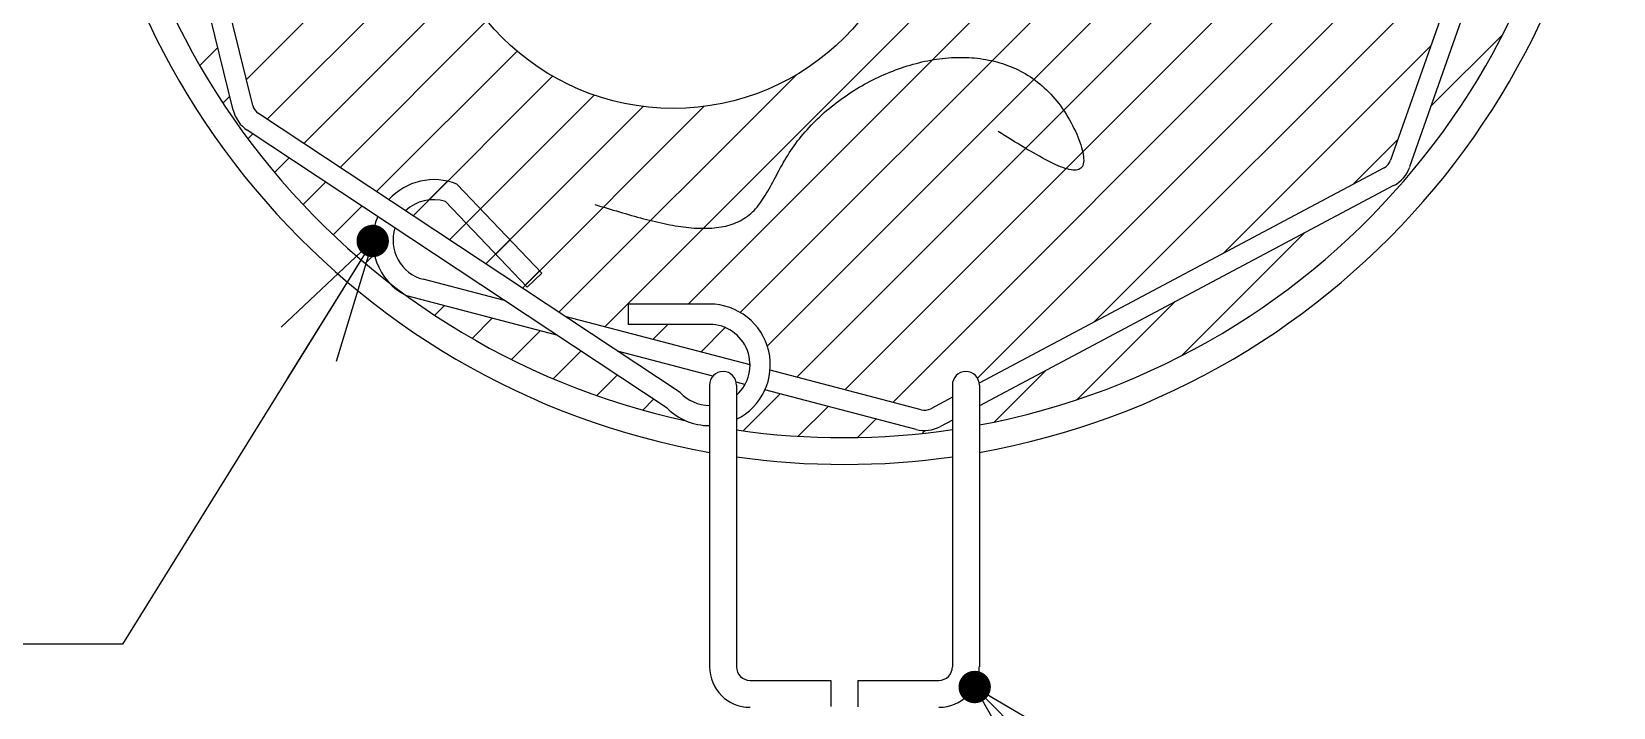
# Model space of a CAD drawing. Extents: x 443 to 1217, y -1921 to -677.
# Drawn here: x 938.03 to 960.87, y -1024.87 to -1015.12 of the extents above; entities that cross this region are included whole.
import ezdxf

# ---------------------------------------------------------------- set-up
doc = ezdxf.new("R2010")
doc.units = 0
doc.header["$MEASUREMENT"] = 0
doc.layers.get('0').update_dxf_attribs({"linetype": 'CONTINUOUS'})
doc.layers.add('3', color=8, linetype='CONTINUOUS')
doc.layers.add('5', color=7, linetype='CONTINUOUS')

# ---------------------------------------------------------------- blocks, each defined once
blk = doc.blocks.new('OPEN330A')
at = {"color": 0}
for q in [(30, 8.0385), (30, -8.0385), (40, 0)]:
    blk.add_line((0, 0), q, dxfattribs=at)
blk = doc.blocks.new('NEGDOTSMALL')
at = {"color": 0, "const_width": 4}
blk.add_lwpolyline([(-2, 0, 1), (2, 0, 1), (-2, 0)], format="xyb", dxfattribs=at)

msp = doc.modelspace()

# ---------------------------------------------------------------- linework, layer by layer
at = {"color": 8, "linetype": 'Continuous'}
for p, q in [((946.303, -1019.381), (958.822, -1006.862)), ((947.507, -1019.052), (959.085, -1007.474)), ((948.26, -1019.173), (959.348, -1008.086)), ((948.65, -1019.658), (959.611, -1008.697)), ((949.076, -1020.107), (959.874, -1009.309)), ((949.769, -1020.289), (960.119, -1009.939)), ((950.462, -1020.47), (959.654, -1011.278)), ((951.685, -1020.122), (959.179, -1012.628)), ((941.129, -1015.809), (943.82, -1013.118)), ((941.429, -1016.383), (943.977, -1013.836)), ((953.376, -1019.305), (958.704, -1013.977)), ((941.956, -1016.732), (944.245, -1014.443)), ((942.482, -1017.08), (944.601, -1014.961)), ((958.233, -1016.197), (959.27, -1015.16)), ((940.454, -1015.609), (940.714, -1015.349)), ((943.008, -1017.428), (945.036, -1015.401)), ((955.242, -1018.314), (958.23, -1015.326)), ((943.535, -1017.777), (945.549, -1015.762)), ((945.64, -1019.17), (949.064, -1015.746)), ((940.787, -1016.151), (940.887, -1016.051)), ((944.061, -1018.125), (946.15, -1016.036)), ((944.587, -1018.473), (946.859, -1016.201)), ((945.113, -1018.822), (947.735, -1016.2)), ((941.147, -1016.665), (941.219, -1016.594)), ((957.108, -1017.322), (957.755, -1016.675)), ((941.534, -1017.154), (941.745, -1016.942)), ((941.946, -1017.616), (942.271, -1017.291)), ((943.763, -1017.549), (944.033, -1017.278)), ((942.383, -1018.054), (942.797, -1017.639)), ((944.301, -1017.885), (944.508, -1017.678)), ((944.728, -1018.332), (944.935, -1018.126)), ((954.634, -1019.796), (956.402, -1018.028)), ((942.845, -1018.466), (942.974, -1018.338)), ((945.155, -1018.78), (945.362, -1018.573)), ((943.847, -1019.213), (943.984, -1019.076)), ((953.125, -1020.431), (954.536, -1019.019)), ((944.388, -1019.547), (944.678, -1019.257)), ((946.996, -1019.563), (947.214, -1019.345)), ((944.957, -1019.853), (945.371, -1019.439)), ((947.689, -1019.744), (948.043, -1019.39)), ((945.556, -1020.129), (945.955, -1019.729)), ((948.382, -1019.926), (948.4, -1019.908)), ((951.927, -1020.754), (952.67, -1020.011)), ((946.186, -1020.373), (946.481, -1020.078)), ((946.851, -1020.583), (947.008, -1020.426)), ((948.3, -1020.882), (948.836, -1020.347)), ((949.097, -1020.96), (949.529, -1020.528)), ((949.954, -1020.978), (950.222, -1020.71)), ((950.888, -1020.919), (950.931, -1020.876))]:
    msp.add_line(p, q, dxfattribs=at)
at = {"color": 7, "linetype": 'Continuous'}
for p, q in [((942.952, -1018.141), (939.337, -1023.959)), ((939.337, -1023.959), (918.901, -1023.959)), ((951.644, -1024.578), (958.218, -1031.247))]:
    msp.add_line(p, q, dxfattribs=at)
at = {"color": 8}
for q in [(941.628, -1019.383), (941.718, -1020.127), (942.426, -1019.878)]:
    msp.add_line((942.952, -1018.141), q, dxfattribs=at)
at = {"color": 8, "const_width": 0.234}
msp.add_lwpolyline([(943.061, -1018.182, 1), (942.842, -1018.1, 1), (943.061, -1018.182)], format="xyb", dxfattribs=at)
at = {"layer": '3', "color": 3, "linetype": 'Continuous'}
for p, q in [((940.937, -1016.254), (939.163, -1009.058)), ((941.221, -1016.184), (939.447, -1008.988)), ((960.108, -1009.985), (957.649, -1016.976)), ((960.384, -1010.082), (957.925, -1017.073)), ((947.389, -1020.328), (941.303, -1016.299)), ((947.202, -1020.554), (941.141, -1016.543)), ((957.557, -1017.084), (951.709, -1020.191)), ((944.167, -1017.32), (945.392, -1018.606)), ((957.694, -1017.342), (951.712, -1020.52)), ((944.002, -1017.571), (945.181, -1018.807)), ((945.181, -1018.807), (945.392, -1018.606)), ((944.857, -1019.002), (943.681, -1018.694)), ((945.612, -1019.502), (943.444, -1018.934)), ((947.816, -1019.052), (946.641, -1019.052)), ((946.641, -1019.052), (946.641, -1019.345)), ((948.4, -1019.93), (945.733, -1019.232)), ((947.816, -1019.345), (946.641, -1019.345)), ((947.865, -1020.092), (946.488, -1019.732)), ((950.871, -1020.577), (948.689, -1020.006)), ((947.816, -1020.221), (947.816, -1024.287)), ((948.327, -1020.213), (948.201, -1020.18)), ((948.205, -1020.221), (948.205, -1024.287)), ((951.322, -1020.221), (951.322, -1024.287)), ((951.712, -1020.221), (951.712, -1024.287)), ((950.797, -1020.86), (948.615, -1020.289)), ((951.322, -1020.396), (951.012, -1020.561)), ((951.322, -1020.727), (951.149, -1020.819)), ((948.4, -1024.482), (949.569, -1024.482)), ((949.569, -1024.482), (949.569, -1024.86)), ((949.959, -1024.482), (949.959, -1024.866)), ((949.959, -1024.482), (951.127, -1024.482))]:
    msp.add_line(p, q, dxfattribs=at)
at = {"layer": '3', "color": 3}
for p, q in [((950.419, -1015.704), (950.461, -1015.688)), ((950.461, -1015.688), (950.502, -1015.673)), ((950.502, -1015.673), (950.543, -1015.657)), ((950.543, -1015.657), (950.586, -1015.642)), ((950.586, -1015.642), (950.627, -1015.628)), ((950.627, -1015.628), (950.67, -1015.615)), ((950.67, -1015.615), (950.712, -1015.602)), ((950.712, -1015.602), (950.755, -1015.59)), ((950.755, -1015.59), (950.797, -1015.579)), ((950.797, -1015.579), (950.839, -1015.568)), ((950.839, -1015.568), (950.882, -1015.557)), ((950.882, -1015.557), (950.925, -1015.548)), ((950.925, -1015.548), (950.967, -1015.54)), ((950.967, -1015.54), (951.01, -1015.531)), ((951.01, -1015.531), (951.052, -1015.524)), ((951.052, -1015.524), (951.095, -1015.518)), ((951.095, -1015.518), (951.137, -1015.511)), ((951.137, -1015.511), (951.18, -1015.506)), ((951.18, -1015.506), (951.222, -1015.501)), ((951.222, -1015.501), (951.265, -1015.498)), ((951.265, -1015.498), (951.307, -1015.495)), ((951.307, -1015.495), (951.35, -1015.493)), ((951.35, -1015.493), (951.391, -1015.492)), ((951.391, -1015.492), (951.434, -1015.492)), ((951.434, -1015.492), (951.476, -1015.492)), ((951.476, -1015.492), (951.518, -1015.493)), ((951.518, -1015.493), (951.559, -1015.494)), ((951.559, -1015.494), (951.601, -1015.497)), ((951.601, -1015.497), (951.642, -1015.5)), ((951.642, -1015.5), (951.683, -1015.505)), ((951.683, -1015.505), (951.725, -1015.509)), ((951.725, -1015.509), (951.765, -1015.516)), ((951.765, -1015.516), (951.805, -1015.522)), ((951.805, -1015.522), (951.846, -1015.53)), ((951.846, -1015.53), (951.886, -1015.537)), ((951.886, -1015.537), (951.926, -1015.547)), ((951.926, -1015.547), (951.966, -1015.557)), ((951.966, -1015.557), (952.005, -1015.569)), ((952.005, -1015.569), (952.044, -1015.581)), ((952.044, -1015.581), (952.082, -1015.594)), ((952.082, -1015.594), (952.12, -1015.607)), ((952.12, -1015.607), (952.159, -1015.622)), ((952.159, -1015.622), (952.197, -1015.638)), ((952.197, -1015.638), (952.234, -1015.654)), ((952.234, -1015.654), (952.271, -1015.673)), ((952.271, -1015.673), (952.307, -1015.691)), ((952.307, -1015.691), (952.344, -1015.71)), ((949.977, -1015.923), (950.016, -1015.9)), ((950.016, -1015.9), (950.055, -1015.878)), ((950.055, -1015.878), (950.094, -1015.857)), ((950.094, -1015.857), (950.135, -1015.836)), ((950.135, -1015.836), (950.174, -1015.815)), ((950.174, -1015.815), (950.214, -1015.796)), ((950.214, -1015.796), (950.255, -1015.776)), ((950.255, -1015.776), (950.296, -1015.758)), ((950.296, -1015.758), (950.336, -1015.739)), ((950.336, -1015.739), (950.378, -1015.722)), ((950.378, -1015.722), (950.419, -1015.704)), ((952.344, -1015.71), (952.379, -1015.73)), ((952.379, -1015.73), (952.415, -1015.752)), ((952.415, -1015.752), (952.45, -1015.774)), ((952.45, -1015.774), (952.484, -1015.798)), ((952.484, -1015.798), (952.518, -1015.822)), ((952.518, -1015.822), (952.552, -1015.848)), ((952.552, -1015.848), (952.585, -1015.874)), ((952.585, -1015.874), (952.617, -1015.901)), ((952.617, -1015.901), (952.649, -1015.93)), ((949.608, -1016.176), (949.643, -1016.149)), ((949.643, -1016.149), (949.679, -1016.122)), ((949.679, -1016.122), (949.715, -1016.095)), ((949.715, -1016.095), (949.751, -1016.069)), ((949.751, -1016.069), (949.788, -1016.044)), ((949.788, -1016.044), (949.825, -1016.019)), ((949.825, -1016.019), (949.862, -1015.994)), ((949.862, -1015.994), (949.9, -1015.97)), ((949.9, -1015.97), (949.939, -1015.946)), ((949.939, -1015.946), (949.977, -1015.923)), ((952.649, -1015.93), (952.681, -1015.959)), ((952.681, -1015.959), (952.712, -1015.99)), ((952.712, -1015.99), (952.743, -1016.021)), ((952.743, -1016.021), (952.772, -1016.054)), ((952.772, -1016.054), (952.802, -1016.088)), ((952.802, -1016.088), (952.831, -1016.123)), ((952.831, -1016.123), (952.859, -1016.159)), ((949.344, -1016.409), (949.375, -1016.379)), ((949.375, -1016.379), (949.407, -1016.348)), ((949.407, -1016.348), (949.439, -1016.319)), ((949.439, -1016.319), (949.472, -1016.289)), ((949.472, -1016.289), (949.505, -1016.26)), ((949.505, -1016.26), (949.539, -1016.232)), ((949.539, -1016.232), (949.574, -1016.203)), ((949.574, -1016.203), (949.608, -1016.176)), ((952.859, -1016.159), (952.887, -1016.196)), ((952.887, -1016.196), (952.914, -1016.234)), ((952.914, -1016.234), (952.94, -1016.273)), ((952.94, -1016.273), (952.965, -1016.312)), ((952.965, -1016.312), (952.99, -1016.353)), ((952.99, -1016.353), (953.013, -1016.394)), ((949.14, -1016.632), (949.167, -1016.599)), ((949.167, -1016.599), (949.195, -1016.566)), ((949.195, -1016.566), (949.224, -1016.535)), ((949.224, -1016.535), (949.253, -1016.502)), ((949.253, -1016.502), (949.283, -1016.47)), ((949.283, -1016.47), (949.313, -1016.44)), ((949.313, -1016.44), (949.344, -1016.409)), ((952.03, -1016.59), (951.982, -1016.561)), ((952.077, -1016.62), (952.03, -1016.59)), ((953.013, -1016.394), (953.036, -1016.434)), ((953.036, -1016.434), (953.058, -1016.476)), ((953.058, -1016.476), (953.078, -1016.516)), ((953.078, -1016.516), (953.098, -1016.557)), ((953.098, -1016.557), (953.117, -1016.598)), ((953.117, -1016.598), (953.133, -1016.637)), ((948.966, -1016.87), (948.989, -1016.835)), ((948.989, -1016.835), (949.012, -1016.8)), ((949.012, -1016.8), (949.036, -1016.766)), ((949.036, -1016.766), (949.061, -1016.732)), ((949.061, -1016.732), (949.087, -1016.698)), ((949.087, -1016.698), (949.113, -1016.665)), ((949.113, -1016.665), (949.14, -1016.632)), ((952.125, -1016.649), (952.077, -1016.62)), ((952.172, -1016.678), (952.125, -1016.649)), ((952.219, -1016.708), (952.172, -1016.678)), ((952.265, -1016.736), (952.219, -1016.708)), ((952.312, -1016.765), (952.265, -1016.736)), ((952.358, -1016.792), (952.312, -1016.765)), ((952.404, -1016.819), (952.358, -1016.792)), ((952.448, -1016.845), (952.404, -1016.819)), ((953.133, -1016.637), (953.149, -1016.676)), ((953.149, -1016.676), (953.163, -1016.715)), ((953.163, -1016.715), (953.175, -1016.753)), ((953.175, -1016.753), (953.186, -1016.79)), ((953.186, -1016.79), (953.196, -1016.824)), ((953.196, -1016.824), (953.204, -1016.859)), ((948.842, -1017.082), (948.862, -1017.046)), ((948.862, -1017.046), (948.881, -1017.011)), ((948.881, -1017.011), (948.902, -1016.975)), ((948.902, -1016.975), (948.923, -1016.94)), ((948.923, -1016.94), (948.945, -1016.905)), ((948.945, -1016.905), (948.966, -1016.87)), ((952.492, -1016.871), (952.448, -1016.845)), ((952.536, -1016.895), (952.492, -1016.871)), ((952.579, -1016.919), (952.536, -1016.895)), ((952.621, -1016.942), (952.579, -1016.919)), ((952.662, -1016.964), (952.621, -1016.942)), ((952.701, -1016.985), (952.662, -1016.964)), ((952.741, -1017.004), (952.701, -1016.985)), ((952.779, -1017.023), (952.741, -1017.004)), ((952.816, -1017.04), (952.779, -1017.023)), ((952.852, -1017.056), (952.816, -1017.04)), ((952.885, -1017.07), (952.852, -1017.056)), ((953.199, -1017.064), (953.19, -1017.078)), ((953.207, -1017.046), (953.199, -1017.064)), ((953.204, -1016.859), (953.21, -1016.891)), ((953.212, -1017.026), (953.207, -1017.046)), ((953.21, -1016.891), (953.215, -1016.923)), ((953.216, -1017.003), (953.212, -1017.026)), ((953.215, -1016.923), (953.217, -1016.951)), ((953.218, -1016.978), (953.216, -1017.003)), ((953.217, -1016.951), (953.218, -1016.978)), ((948.711, -1017.324), (948.73, -1017.29)), ((948.73, -1017.29), (948.749, -1017.256)), ((948.749, -1017.256), (948.767, -1017.221)), ((948.767, -1017.221), (948.786, -1017.186)), ((948.786, -1017.186), (948.804, -1017.151)), ((948.804, -1017.151), (948.823, -1017.117)), ((948.823, -1017.117), (948.842, -1017.082)), ((952.919, -1017.082), (952.885, -1017.07)), ((952.951, -1017.093), (952.919, -1017.082)), ((952.981, -1017.101), (952.951, -1017.093)), ((953.01, -1017.108), (952.981, -1017.101)), ((953.037, -1017.113), (953.01, -1017.108)), ((953.062, -1017.117), (953.037, -1017.113)), ((953.086, -1017.118), (953.062, -1017.117)), ((953.108, -1017.118), (953.086, -1017.118)), ((953.129, -1017.114), (953.108, -1017.118)), ((953.146, -1017.109), (953.129, -1017.114)), ((953.162, -1017.101), (953.146, -1017.109)), ((953.176, -1017.091), (953.162, -1017.101)), ((953.19, -1017.078), (953.176, -1017.091)), ((948.582, -1017.543), (948.601, -1017.513)), ((948.601, -1017.513), (948.62, -1017.483)), ((948.62, -1017.483), (948.638, -1017.452)), ((948.638, -1017.452), (948.657, -1017.421)), ((948.657, -1017.421), (948.676, -1017.389)), ((948.676, -1017.389), (948.694, -1017.356)), ((948.694, -1017.356), (948.711, -1017.324)), ((946.16, -1017.613), (946.204, -1017.627)), ((946.204, -1017.627), (946.248, -1017.641)), ((946.248, -1017.641), (946.293, -1017.654)), ((946.293, -1017.654), (946.338, -1017.668)), ((946.338, -1017.668), (946.381, -1017.681)), ((946.381, -1017.681), (946.426, -1017.694)), ((946.426, -1017.694), (946.47, -1017.708)), ((946.47, -1017.708), (946.514, -1017.721)), ((946.514, -1017.721), (946.558, -1017.734)), ((946.558, -1017.734), (946.602, -1017.746)), ((946.602, -1017.746), (946.646, -1017.76)), ((948.387, -1017.764), (948.412, -1017.744)), ((948.412, -1017.744), (948.435, -1017.722)), ((948.435, -1017.722), (948.458, -1017.7)), ((948.458, -1017.7), (948.479, -1017.677)), ((948.479, -1017.677), (948.501, -1017.652)), ((948.501, -1017.652), (948.522, -1017.625)), ((948.522, -1017.625), (948.543, -1017.599)), ((948.543, -1017.599), (948.562, -1017.571)), ((948.562, -1017.571), (948.582, -1017.543)), ((946.646, -1017.76), (946.69, -1017.772)), ((946.69, -1017.772), (946.733, -1017.785)), ((946.733, -1017.785), (946.776, -1017.797)), ((946.776, -1017.797), (946.82, -1017.807)), ((946.82, -1017.807), (946.863, -1017.819)), ((946.863, -1017.819), (946.906, -1017.83)), ((946.906, -1017.83), (946.948, -1017.841)), ((946.948, -1017.841), (946.991, -1017.851)), ((946.991, -1017.851), (947.033, -1017.862)), ((947.033, -1017.862), (947.075, -1017.871)), ((947.075, -1017.871), (947.117, -1017.881)), ((947.117, -1017.881), (947.158, -1017.889)), ((947.158, -1017.889), (947.199, -1017.898)), ((947.199, -1017.898), (947.24, -1017.906)), ((947.24, -1017.906), (947.281, -1017.913)), ((947.281, -1017.913), (947.321, -1017.92)), ((947.321, -1017.92), (947.361, -1017.926)), ((947.361, -1017.926), (947.401, -1017.933)), ((947.401, -1017.933), (947.441, -1017.937)), ((947.441, -1017.937), (947.48, -1017.943)), ((947.48, -1017.943), (947.518, -1017.947)), ((947.518, -1017.947), (947.556, -1017.95)), ((947.556, -1017.95), (947.594, -1017.954)), ((947.594, -1017.954), (947.633, -1017.956)), ((947.633, -1017.956), (947.67, -1017.957)), ((947.67, -1017.957), (947.707, -1017.958)), ((947.707, -1017.958), (947.743, -1017.958)), ((947.743, -1017.958), (947.779, -1017.958)), ((947.779, -1017.958), (947.813, -1017.957)), ((947.813, -1017.957), (947.849, -1017.955)), ((947.849, -1017.955), (947.883, -1017.951)), ((947.883, -1017.951), (947.917, -1017.948)), ((947.917, -1017.948), (947.951, -1017.944)), ((947.951, -1017.944), (947.985, -1017.938)), ((947.985, -1017.938), (948.016, -1017.932)), ((948.016, -1017.932), (948.049, -1017.925)), ((948.049, -1017.925), (948.08, -1017.916)), ((948.08, -1017.916), (948.111, -1017.908)), ((948.111, -1017.908), (948.141, -1017.898)), ((948.141, -1017.898), (948.171, -1017.887)), ((948.171, -1017.887), (948.2, -1017.875)), ((948.2, -1017.875), (948.229, -1017.863)), ((948.229, -1017.863), (948.257, -1017.849)), ((948.257, -1017.849), (948.284, -1017.835)), ((948.284, -1017.835), (948.31, -1017.818)), ((948.31, -1017.818), (948.337, -1017.801)), ((948.337, -1017.801), (948.363, -1017.784)), ((948.363, -1017.784), (948.387, -1017.764))]:
    msp.add_line(p, q, dxfattribs=at)
at = {"layer": '3', "color": 3, "linetype": 'Continuous'}
for centre, radius, start, end in [((949.764, -1010.263), 11.103, 100.1042, 259.8958), ((949.764, -1010.263), 11.103, 280.1042, 79.8958), ((949.74, -1010.266), 10.713, 100.3456, 257.8235), ((949.74, -1010.266), 10.713, 280.6055, 79.3945), ((941.41, -1016.137), 0.487, 193.8535, 236.5001), ((941.41, -1016.137), 0.195, 193.8535, 236.5001), ((957.466, -1016.912), 0.195, 297.9807, 340.6214), ((943.837, -1018.141), 0.885, 68.0808, 137.5683), ((957.466, -1016.912), 0.487, 297.9807, 340.6214), ((943.829, -1018.129), 0.584, 72.7596, 133.5063), ((943.837, -1018.141), 0.885, 156.5733, 243.6577), ((943.829, -1018.129), 0.584, 162.4713, 255.3253), ((947.816, -1019.929), 0.877, 296.3878, 90), ((947.816, -1019.929), 0.584, 311.8103, 90), ((948.011, -1020.221), 0.195, 0, 180), ((951.517, -1020.221), 0.195, 0, 180), ((947.816, -1019.929), 0.584, 223.0449, 270), ((947.816, -1019.929), 0.877, 225.5224, 270), ((950.921, -1020.389), 0.195, 255.3253, 297.9807), ((949.744, -1010.211), 10.768, 261.7882, 278.4291), ((950.921, -1020.389), 0.487, 255.3253, 297.9807), ((949.764, -1010.263), 11.103, 261.9318, 278.0682), ((948.4, -1024.287), 0.584, 180, 270), ((948.4, -1024.287), 0.195, 180, 270), ((951.127, -1024.287), 0.584, 270, 0), ((951.127, -1024.287), 0.195, 270, 0)]:
    msp.add_arc(centre, radius, start, end, dxfattribs=at)
at = {"layer": '5', "color": 3, "linetype": 'Continuous'}
msp.add_circle((947.293, -1012.734), 3.494, dxfattribs=at)

# ---------------------------------------------------------------- block references
at = {"color": 7, "linetype": 'Continuous'}
for name, xscale, yscale, zscale, rotation in [('OPEN330A', -0.05843603243154152, 0.05843603243154152, 0.05843603243154152, 134.5888105177246), ('NEGDOTSMALL', -0.05843603243154153, 0.05843603243154153, 0.05843603243154153, 194.5888105177246)]:
    msp.add_blockref(name, (951.644, -1024.578), dxfattribs=dict(at, xscale=xscale, yscale=yscale, zscale=zscale, rotation=rotation))

doc.saveas('drawing.dxf')
